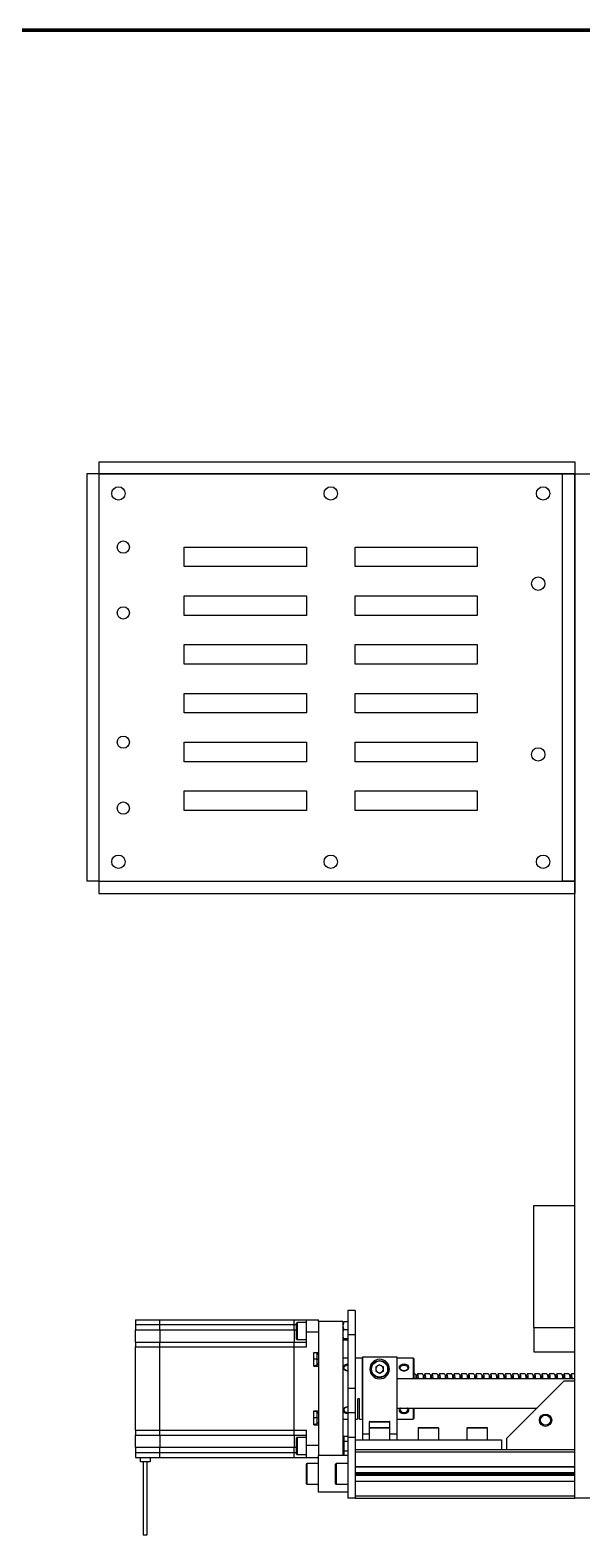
# Model space of a CAD drawing. Header units: millimetres. Extents: x -190 to 12889, y -227 to 3957.
# Drawn here: x 11583 to 11809, y 1127 to 1744 of the extents above; entities that cross this region are included whole.
import ezdxf

# ---------------------------------------------------------------- set-up
doc = ezdxf.new("R2010")
doc.units = ezdxf.units.MM
doc.header["$LTSCALE"] = 0.7
doc.layers.get('0').update_dxf_attribs({"color": 255})
doc.layers.add('AM_5', color=10, linetype='Continuous', lineweight=25)
doc.layers.add('KHUNGBV', color=5, linetype='Continuous', lineweight=70)

# ---------------------------------------------------------------- blocks, each defined once
blk = doc.blocks.new('dfhjd')
at = {"layer": 'KHUNGBV', "color": 9, "ltscale": 5}
blk.add_line((6559.44, 3469.71), (7718.44, 3469.71), dxfattribs=at)

msp = doc.modelspace()

# ---------------------------------------------------------------- linework, layer by layer
at = {"color": 7, "linetype": 'Continuous', "lineweight": 25}
for p, q in [((11611.0946, 1567.4288), (11611.0946, 1562.4288)), ((11611.0946, 1567.4288), (11806.0946, 1567.4288)), ((11806.0946, 1567.4288), (11806.0946, 1562.4288)), ((11611.0946, 1562.4288), (11606.0946, 1562.4288)), ((11606.0946, 1562.4288), (11606.0946, 1395.4288)), ((11801.0946, 1562.4288), (11611.0946, 1562.4288)), ((11611.0946, 1562.4288), (11611.0946, 1395.4288)), ((11611.0946, 1562.4288), (11806.0946, 1562.4288)), ((11801.0946, 1395.4288), (11801.0946, 1562.4288)), ((11806.0946, 1562.4288), (11801.0946, 1562.4288)), ((11806.0946, 1562.4288), (11806.0946, 1395.4288)), ((11806.0946, 1562.4288), (11906.0946, 1562.4288)), ((11806.0946, 1142.4288), (11806.0946, 1562.4288)), ((11646.0946, 1532.4288), (11696.0946, 1532.4288)), ((11646.0946, 1524.4288), (11646.0946, 1532.4288)), ((11696.0946, 1532.4288), (11696.0946, 1524.4288)), ((11716.0946, 1532.4288), (11766.0946, 1532.4288)), ((11716.0946, 1524.4288), (11716.0946, 1532.4288)), ((11766.0946, 1532.4288), (11766.0946, 1524.4288)), ((11696.0946, 1524.4288), (11646.0946, 1524.4288)), ((11766.0946, 1524.4288), (11716.0946, 1524.4288)), ((11646.0946, 1512.4288), (11696.0946, 1512.4288)), ((11646.0946, 1504.4288), (11646.0946, 1512.4288)), ((11696.0946, 1512.4288), (11696.0946, 1504.4288)), ((11716.0946, 1512.4288), (11766.0946, 1512.4288)), ((11716.0946, 1504.4288), (11716.0946, 1512.4288)), ((11766.0946, 1512.4288), (11766.0946, 1504.4288)), ((11696.0946, 1504.4288), (11646.0946, 1504.4288)), ((11766.0946, 1504.4288), (11716.0946, 1504.4288)), ((11646.0946, 1492.4288), (11696.0946, 1492.4288)), ((11646.0946, 1484.4288), (11646.0946, 1492.4288)), ((11696.0946, 1492.4288), (11696.0946, 1484.4288)), ((11716.0946, 1492.4288), (11766.0946, 1492.4288)), ((11716.0946, 1484.4288), (11716.0946, 1492.4288)), ((11766.0946, 1492.4288), (11766.0946, 1484.4288)), ((11696.0946, 1484.4288), (11646.0946, 1484.4288)), ((11766.0946, 1484.4288), (11716.0946, 1484.4288)), ((11646.0946, 1464.4288), (11646.0946, 1472.4288)), ((11646.0946, 1472.4288), (11696.0946, 1472.4288)), ((11696.0946, 1472.4288), (11696.0946, 1464.4288)), ((11716.0946, 1472.4288), (11766.0946, 1472.4288)), ((11716.0946, 1464.4288), (11716.0946, 1472.4288)), ((11766.0946, 1472.4288), (11766.0946, 1464.4288)), ((11696.0946, 1464.4288), (11646.0946, 1464.4288)), ((11766.0946, 1464.4288), (11716.0946, 1464.4288)), ((11646.0946, 1444.4288), (11646.0946, 1452.4288)), ((11646.0946, 1452.4288), (11696.0946, 1452.4288)), ((11696.0946, 1452.4288), (11696.0946, 1444.4288)), ((11716.0946, 1452.4288), (11766.0946, 1452.4288)), ((11716.0946, 1444.4288), (11716.0946, 1452.4288)), ((11766.0946, 1452.4288), (11766.0946, 1444.4288)), ((11696.0946, 1444.4288), (11646.0946, 1444.4288)), ((11766.0946, 1444.4288), (11716.0946, 1444.4288)), ((11646.0946, 1424.4288), (11646.0946, 1432.4288)), ((11646.0946, 1432.4288), (11696.0946, 1432.4288)), ((11696.0946, 1432.4288), (11696.0946, 1424.4288)), ((11716.0946, 1432.4288), (11766.0946, 1432.4288)), ((11716.0946, 1424.4288), (11716.0946, 1432.4288)), ((11766.0946, 1432.4288), (11766.0946, 1424.4288)), ((11696.0946, 1424.4288), (11646.0946, 1424.4288)), ((11766.0946, 1424.4288), (11716.0946, 1424.4288)), ((11611.0946, 1395.4288), (11606.0946, 1395.4288)), ((11611.0946, 1395.4288), (11611.0946, 1390.4288)), ((11611.0946, 1395.4288), (11806.0946, 1395.4288)), ((11611.0946, 1395.4288), (11801.0946, 1395.4288)), ((11806.0946, 1395.4288), (11801.0946, 1395.4288)), ((11806.0946, 1395.4288), (11806.0946, 1390.4288)), ((11611.0946, 1390.4288), (11806.0946, 1390.4288)), ((11789.2736, 1212.4288), (11789.2736, 1262.4288)), ((11789.2736, 1262.4288), (11806.0946, 1262.4288)), ((11626.0946, 1215.6288), (11636.0946, 1215.6288)), ((11626.0946, 1215.6288), (11626.0946, 1213.6288)), ((11636.0946, 1213.6288), (11636.0946, 1215.6288)), ((11636.1046, 1215.5788), (11636.0946, 1215.5788)), ((11636.1046, 1215.6288), (11691.0846, 1215.6288)), ((11636.1046, 1213.6288), (11636.1046, 1215.6288)), ((11691.0846, 1213.6288), (11691.0846, 1215.6288)), ((11691.0846, 1215.5788), (11691.0946, 1215.5788)), ((11691.0946, 1215.6288), (11696.0946, 1215.6288)), ((11691.0946, 1213.6288), (11691.0946, 1215.6288)), ((11696.0946, 1215.6288), (11701.0946, 1215.6288)), ((11696.0946, 1210.6288), (11696.0946, 1215.6288)), ((11701.0946, 1214.9288), (11701.0946, 1215.6288)), ((11716.0946, 1219.4288), (11713.0946, 1219.4288)), ((11713.0946, 1219.4288), (11713.0946, 1209.4288)), ((11716.0946, 1219.4288), (11716.0946, 1209.4288)), ((11626.0946, 1213.6288), (11636.0946, 1213.6288)), ((11626.0946, 1213.6288), (11626.0946, 1211.4788)), ((11626.0946, 1211.4788), (11636.0946, 1211.4788)), ((11626.0946, 1206.4788), (11626.0946, 1211.4788)), ((11636.0946, 1211.4788), (11636.0946, 1213.6288)), ((11636.1046, 1213.6288), (11636.0946, 1213.6288)), ((11636.1046, 1211.4788), (11636.0946, 1211.4788)), ((11636.0946, 1211.4788), (11636.0946, 1206.4788)), ((11636.1046, 1213.6288), (11691.0846, 1213.6288)), ((11636.1046, 1211.4788), (11636.1046, 1213.6288)), ((11636.1046, 1211.4788), (11691.0846, 1211.4788)), ((11636.1046, 1211.4788), (11636.1046, 1206.4788)), ((11691.0846, 1211.4788), (11691.0846, 1213.6288)), ((11691.0846, 1213.6288), (11691.0946, 1213.6288)), ((11691.0846, 1211.4788), (11691.0946, 1211.4788)), ((11691.0846, 1211.4788), (11691.0846, 1206.4788)), ((11691.0946, 1211.4788), (11691.0946, 1213.6288)), ((11691.0946, 1211.4788), (11691.0946, 1206.4788)), ((11692.0946, 1210.9988), (11692.0946, 1214.2988)), ((11692.0946, 1207.6988), (11692.0946, 1210.9988)), ((11696.0946, 1214.4988), (11692.2946, 1214.4988)), ((11696.0946, 1210.6288), (11701.0946, 1210.6288)), ((11696.0946, 1204.4788), (11696.0946, 1210.6288)), ((11711.0946, 1214.9288), (11701.0946, 1214.9288)), ((11701.0946, 1214.9288), (11701.0946, 1159.9288)), ((11711.0946, 1214.9288), (11711.0946, 1159.9288)), ((11711.4072, 1214.732), (11711.0946, 1213.1284)), ((11713.0946, 1214.732), (11711.4072, 1214.732)), ((11713.0946, 1211.5247), (11711.4072, 1211.5247)), ((11716.0946, 1209.4288), (11713.0946, 1209.4288)), ((11713.0946, 1209.4288), (11713.0946, 1187.4288)), ((11716.0946, 1209.4288), (11716.0946, 1187.4288)), ((11789.2736, 1212.4288), (11789.2736, 1202.4288)), ((11789.2736, 1212.4288), (11806.0946, 1212.4288)), ((11626.0946, 1206.4788), (11636.0946, 1206.4788)), ((11626.0946, 1206.4788), (11626.0946, 1204.4788)), ((11626.0946, 1204.4788), (11636.0946, 1204.4788)), ((11626.0946, 1170.3788), (11626.0946, 1204.4788)), ((11636.0946, 1204.4788), (11636.0946, 1206.4788)), ((11636.1046, 1206.4288), (11636.0946, 1206.4288)), ((11636.0946, 1170.3788), (11636.0946, 1204.4788)), ((11636.1046, 1204.4788), (11636.0946, 1204.4788)), ((11636.1046, 1206.4788), (11691.0846, 1206.4788)), ((11636.1046, 1204.4788), (11636.1046, 1206.4788)), ((11636.1046, 1204.4788), (11691.0846, 1204.4788)), ((11636.1046, 1170.3788), (11636.1046, 1204.4788)), ((11691.0846, 1204.4788), (11691.0846, 1206.4788)), ((11691.0846, 1206.4288), (11691.0946, 1206.4288)), ((11691.0846, 1170.3788), (11691.0846, 1204.4788)), ((11691.0846, 1204.4788), (11691.0946, 1204.4788)), ((11691.0946, 1206.4788), (11696.0946, 1206.4788)), ((11691.0946, 1204.4788), (11691.0946, 1206.4788)), ((11691.0946, 1204.4788), (11696.0946, 1204.4788)), ((11691.0946, 1170.3788), (11691.0946, 1204.4788)), ((11692.2946, 1207.4988), (11696.0946, 1207.4988)), ((11711.4072, 1207.7915), (11711.0946, 1207.5286)), ((11713.0946, 1207.7915), (11711.4072, 1207.7915)), ((11713.0946, 1207.2656), (11711.4072, 1207.2656)), ((11699.0946, 1202.2788), (11701.0946, 1202.2788)), ((11699.0946, 1196.5788), (11699.0946, 1202.2788)), ((11700.5463, 1201.7612), (11699.0946, 1202.1749)), ((11700.5463, 1199.4288), (11699.0946, 1199.4288)), ((11699.0946, 1196.6827), (11700.5463, 1197.0964)), ((11701.037, 1201.1955), (11701.037, 1201.2068)), ((11701.037, 1199.2288), (11701.037, 1199.6288)), ((11701.037, 1197.6508), (11701.037, 1197.6621)), ((11713.0946, 1199.9288), (11711.0946, 1199.9288)), ((11718.8946, 1199.9288), (11716.0946, 1199.9288)), ((11718.8946, 1199.9288), (11718.8946, 1175.6138)), ((11719.0946, 1200.4288), (11733.0946, 1200.4288)), ((11719.0946, 1200.4288), (11719.0946, 1168.9288)), ((11726.0946, 1197.2019), (11724.5591, 1196.3153)), ((11726.0946, 1197.2019), (11727.6301, 1196.3153)), ((11733.0946, 1200.4288), (11733.0946, 1168.9288)), ((11739.8946, 1199.9288), (11733.0946, 1199.9288)), ((11740.0946, 1199.7288), (11739.8946, 1199.9288)), ((11739.8946, 1199.9288), (11739.8946, 1191.4288)), ((11740.0946, 1199.7288), (11740.0946, 1191.4288)), ((11789.2736, 1202.4288), (11806.0946, 1202.4288)), ((11699.0946, 1196.5788), (11701.0946, 1196.5788)), ((11719.0946, 1191.4288), (11718.8946, 1191.4288)), ((11724.5591, 1196.3153), (11724.5591, 1194.5423)), ((11726.0946, 1193.6558), (11724.5591, 1194.5423)), ((11727.6301, 1194.5423), (11726.0946, 1193.6558)), ((11727.6301, 1194.5423), (11727.6301, 1196.3153)), ((11806.0946, 1191.4288), (11733.0946, 1191.4288)), ((11740.2946, 1192.4288), (11740.0946, 1192.4288)), ((11740.6695, 1193.4288), (11740.2946, 1193.4288)), ((11740.2946, 1191.4288), (11740.2946, 1193.4288)), ((11741.1725, 1192.8273), (11741.1337, 1192.9276)), ((11743.6695, 1193.4288), (11741.6695, 1193.4288)), ((11744.1725, 1192.8273), (11744.1337, 1192.9276)), ((11746.6695, 1193.4288), (11744.6695, 1193.4288)), ((11747.1725, 1192.8273), (11747.1337, 1192.9276)), ((11749.6695, 1193.4288), (11747.6695, 1193.4288)), ((11750.1725, 1192.8273), (11750.1337, 1192.9276)), ((11752.6695, 1193.4288), (11750.6695, 1193.4288)), ((11753.1725, 1192.8273), (11753.1337, 1192.9276)), ((11755.6695, 1193.4288), (11753.6695, 1193.4288)), ((11756.1725, 1192.8273), (11756.1337, 1192.9276)), ((11758.6695, 1193.4288), (11756.6695, 1193.4288)), ((11759.1725, 1192.8273), (11759.1337, 1192.9276)), ((11761.6695, 1193.4288), (11759.6695, 1193.4288)), ((11762.1725, 1192.8273), (11762.1337, 1192.9276)), ((11764.6695, 1193.4288), (11762.6695, 1193.4288)), ((11765.1725, 1192.8273), (11765.1337, 1192.9276)), ((11767.6695, 1193.4288), (11765.6695, 1193.4288)), ((11768.1725, 1192.8273), (11768.1337, 1192.9276)), ((11770.6695, 1193.4288), (11768.6695, 1193.4288)), ((11771.1725, 1192.8273), (11771.1337, 1192.9276)), ((11773.6695, 1193.4288), (11771.6695, 1193.4288)), ((11774.1725, 1192.8273), (11774.1337, 1192.9276)), ((11776.6695, 1193.4288), (11774.6695, 1193.4288)), ((11777.1725, 1192.8273), (11777.1337, 1192.9276)), ((11779.6695, 1193.4288), (11777.6695, 1193.4288)), ((11780.1725, 1192.8273), (11780.1337, 1192.9276)), ((11782.6695, 1193.4288), (11780.6695, 1193.4288)), ((11783.1725, 1192.8273), (11783.1337, 1192.9276)), ((11785.6695, 1193.4288), (11783.6695, 1193.4288)), ((11786.1725, 1192.8273), (11786.1337, 1192.9276)), ((11788.6695, 1193.4288), (11786.6695, 1193.4288)), ((11789.1725, 1192.8273), (11789.1337, 1192.9276)), ((11791.6695, 1193.4288), (11789.6695, 1193.4288)), ((11792.1725, 1192.8273), (11792.1337, 1192.9276)), ((11794.6695, 1193.4288), (11792.6695, 1193.4288)), ((11795.1725, 1192.8273), (11795.1337, 1192.9276)), ((11797.6695, 1193.4288), (11795.6695, 1193.4288)), ((11798.1725, 1192.8273), (11798.1337, 1192.9276)), ((11800.6695, 1193.4288), (11798.6695, 1193.4288)), ((11801.1725, 1192.8273), (11801.1337, 1192.9276)), ((11803.6695, 1193.4288), (11801.6695, 1193.4288)), ((11804.1725, 1192.8273), (11804.1337, 1192.9276)), ((11806.0946, 1193.4288), (11804.6695, 1193.4288)), ((11716.0946, 1187.4288), (11713.0946, 1187.4288)), ((11713.0946, 1187.4288), (11713.0946, 1177.4288)), ((11716.0946, 1187.4288), (11716.0946, 1177.4288)), ((11801.5946, 1190.4288), (11778.0946, 1166.9288)), ((11806.0946, 1190.4288), (11801.5946, 1190.4288)), ((11717.0946, 1182.9962), (11717.0946, 1174.9288)), ((11717.6946, 1183.2043), (11717.2946, 1183.2043)), ((11717.8946, 1174.9288), (11717.8946, 1182.9962)), ((11718.8946, 1183.4288), (11719.0946, 1183.4288)), ((11733.0946, 1179.4288), (11790.5946, 1179.4288)), ((11739.8946, 1179.4288), (11739.8946, 1174.9288)), ((11740.0946, 1179.4288), (11740.0946, 1178.6023)), ((11740.0946, 1178.6023), (11740.0946, 1175.1288)), ((11699.0946, 1178.2788), (11701.0946, 1178.2788)), ((11699.0946, 1172.5788), (11699.0946, 1178.2788)), ((11700.5463, 1177.7612), (11699.0946, 1178.1749)), ((11700.5463, 1175.4288), (11699.0946, 1175.4288)), ((11699.0946, 1172.6827), (11700.5463, 1173.0964)), ((11699.0946, 1172.5788), (11701.0946, 1172.5788)), ((11701.037, 1177.1955), (11701.037, 1177.2068)), ((11701.037, 1175.2288), (11701.037, 1175.6288)), ((11701.037, 1173.6508), (11701.037, 1173.6621)), ((11711.0946, 1174.9288), (11713.0946, 1174.9288)), ((11716.0946, 1177.4288), (11713.0946, 1177.4288)), ((11713.0946, 1177.4288), (11713.0946, 1167.4288)), ((11716.0946, 1177.4288), (11716.0946, 1167.4288)), ((11716.0946, 1174.9288), (11717.0946, 1174.9288)), ((11717.8946, 1174.9288), (11719.0946, 1174.9288)), ((11721.8446, 1173.6788), (11721.8446, 1171.1788)), ((11722.0946, 1173.9288), (11730.0946, 1173.9288)), ((11730.3446, 1171.1788), (11730.3446, 1173.6788)), ((11733.0946, 1174.9288), (11739.8946, 1174.9288)), ((11739.8946, 1174.9288), (11740.0946, 1175.1288)), ((11626.0946, 1170.3788), (11636.0946, 1170.3788)), ((11626.0946, 1170.3788), (11626.0946, 1168.3788)), ((11626.0946, 1168.3788), (11636.0946, 1168.3788)), ((11626.0946, 1163.3788), (11626.0946, 1168.3788)), ((11636.0946, 1168.3788), (11636.0946, 1170.3788)), ((11636.1046, 1170.3788), (11636.0946, 1170.3788)), ((11636.1046, 1168.4288), (11636.0946, 1168.4288)), ((11636.0946, 1168.3788), (11636.0946, 1163.3788)), ((11636.1046, 1170.3788), (11691.0846, 1170.3788)), ((11636.1046, 1168.3788), (11636.1046, 1170.3788)), ((11636.1046, 1168.3788), (11691.0846, 1168.3788)), ((11636.1046, 1168.3788), (11636.1046, 1163.3788)), ((11691.0846, 1168.3788), (11691.0846, 1170.3788)), ((11691.0846, 1170.3788), (11691.0946, 1170.3788)), ((11691.0846, 1168.4288), (11691.0946, 1168.4288)), ((11691.0846, 1168.3788), (11691.0846, 1163.3788)), ((11691.0946, 1170.3788), (11696.0946, 1170.3788)), ((11691.0946, 1168.3788), (11691.0946, 1170.3788)), ((11691.0946, 1168.3788), (11696.0946, 1168.3788)), ((11691.0946, 1168.3788), (11691.0946, 1163.3788)), ((11692.0946, 1163.8588), (11692.0946, 1167.1588)), ((11696.0946, 1167.3588), (11692.2946, 1167.3588)), ((11696.0946, 1164.2288), (11696.0946, 1170.3788)), ((11711.4946, 1167.3588), (11711.0946, 1167.3588)), ((11711.4072, 1167.592), (11711.3617, 1167.3588)), ((11711.4946, 1167.592), (11711.4072, 1167.592)), ((11711.4946, 1167.9003), (11711.4946, 1166.8899)), ((11711.4946, 1167.9003), (11713.0946, 1167.9003)), ((11711.4946, 1166.8899), (11711.4946, 1165.8795)), ((11716.0946, 1167.4288), (11713.0946, 1167.4288)), ((11713.0946, 1167.4288), (11713.0946, 1142.4288)), ((11716.0946, 1167.4288), (11716.0946, 1142.4288)), ((11716.0946, 1166.4288), (11716.0946, 1162.4288)), ((11716.0946, 1166.4288), (11776.0946, 1166.4288)), ((11719.0946, 1168.9288), (11719.0946, 1166.4288)), ((11719.0946, 1168.9288), (11721.8446, 1168.9288)), ((11721.8446, 1171.1788), (11721.8446, 1166.4288)), ((11722.0946, 1171.4288), (11730.0946, 1171.4288)), ((11730.3446, 1166.4288), (11730.3446, 1171.1788)), ((11730.3446, 1168.9288), (11733.0946, 1168.9288)), ((11733.0946, 1168.9288), (11733.0946, 1166.4288)), ((11741.8446, 1171.1788), (11741.8446, 1166.4288)), ((11742.0946, 1171.4288), (11750.0946, 1171.4288)), ((11750.3446, 1166.4288), (11750.3446, 1171.1788)), ((11761.8446, 1171.1788), (11761.8446, 1166.4288)), ((11762.0946, 1171.4288), (11770.0946, 1171.4288)), ((11770.3446, 1166.4288), (11770.3446, 1171.1788)), ((11776.0946, 1166.4288), (11776.0946, 1162.4288)), ((11778.0946, 1166.9288), (11778.0946, 1162.4288)), ((11626.0946, 1163.3788), (11636.0946, 1163.3788)), ((11626.0946, 1163.3788), (11626.0946, 1161.2288)), ((11626.0946, 1161.2288), (11636.0946, 1161.2288)), ((11626.0946, 1161.2288), (11626.0946, 1159.2288)), ((11636.1046, 1163.3788), (11636.0946, 1163.3788)), ((11636.0946, 1161.2288), (11636.0946, 1163.3788)), ((11636.0946, 1159.2288), (11636.0946, 1161.2288)), ((11636.1046, 1161.2288), (11636.0946, 1161.2288)), ((11636.1046, 1163.3788), (11691.0846, 1163.3788)), ((11636.1046, 1161.2288), (11636.1046, 1163.3788)), ((11636.1046, 1161.2288), (11691.0846, 1161.2288)), ((11636.1046, 1159.2288), (11636.1046, 1161.2288)), ((11691.0846, 1163.3788), (11691.0946, 1163.3788)), ((11691.0846, 1161.2288), (11691.0846, 1163.3788)), ((11691.0846, 1159.2288), (11691.0846, 1161.2288)), ((11691.0846, 1161.2288), (11691.0946, 1161.2288)), ((11691.0946, 1161.2288), (11691.0946, 1163.3788)), ((11691.0946, 1159.2288), (11691.0946, 1161.2288)), ((11692.0946, 1160.5588), (11692.0946, 1163.8588)), ((11692.2946, 1160.3588), (11696.0946, 1160.3588)), ((11696.0946, 1164.2288), (11701.0946, 1164.2288)), ((11696.0946, 1159.2288), (11696.0946, 1164.2288)), ((11701.0946, 1144.9288), (11701.0946, 1159.9288)), ((11713.0946, 1159.9288), (11701.0946, 1159.9288)), ((11711.0946, 1160.3588), (11711.4946, 1160.3588)), ((11711.4946, 1160.1256), (11711.4072, 1160.1256)), ((11711.4946, 1165.8795), (11713.0946, 1165.8795)), ((11711.4946, 1165.8795), (11711.4946, 1163.8588)), ((11711.4946, 1163.8588), (11711.4946, 1161.8381)), ((11711.4946, 1161.8381), (11713.0946, 1161.8381)), ((11711.4946, 1161.8381), (11711.4946, 1160.8277)), ((11711.4946, 1160.8277), (11711.4946, 1159.9288)), ((11716.0946, 1162.4288), (11776.0946, 1162.4288)), ((11716.0946, 1161.4288), (11716.0946, 1155.4288)), ((11776.0946, 1162.4288), (11778.0946, 1162.4288)), ((11778.0946, 1162.4288), (11806.0946, 1162.4288)), ((11626.0946, 1159.2288), (11636.0946, 1159.2288)), ((11628.0946, 1157.4288), (11628.0946, 1159.2288)), ((11632.0946, 1157.4288), (11628.0946, 1157.4288)), ((11629.2646, 1157.4288), (11629.2646, 1127.4288)), ((11630.9246, 1127.4288), (11630.9246, 1157.4288)), ((11632.0946, 1159.2288), (11632.0946, 1157.4288)), ((11636.1046, 1159.2788), (11636.0946, 1159.2788)), ((11636.1046, 1159.2288), (11691.0846, 1159.2288)), ((11691.0846, 1159.2788), (11691.0946, 1159.2788)), ((11691.0946, 1159.2288), (11696.0946, 1159.2288)), ((11696.0946, 1159.2288), (11701.0946, 1159.2288)), ((11696.0946, 1152.4288), (11696.0946, 1156.4288)), ((11701.0946, 1156.6788), (11696.3446, 1156.6788)), ((11708.0946, 1152.4288), (11708.0946, 1156.4288)), ((11713.0946, 1156.6788), (11708.3446, 1156.6788)), ((11716.0946, 1155.4288), (11806.0946, 1155.4288)), ((11716.0946, 1155.3681), (11806.0946, 1155.3681)), ((11696.0946, 1148.4288), (11696.0946, 1152.4288)), ((11696.3446, 1148.1788), (11701.0946, 1148.1788)), ((11708.0946, 1148.4288), (11708.0946, 1152.4288)), ((11708.3446, 1148.1788), (11713.0946, 1148.1788)), ((11716.0946, 1152.9484), (11806.0946, 1152.9484)), ((11716.0946, 1152.4288), (11806.0946, 1152.4288)), ((11716.0946, 1151.9092), (11806.0946, 1151.9092)), ((11716.0946, 1149.4895), (11806.0946, 1149.4895)), ((11716.0946, 1149.4288), (11716.0946, 1143.4288)), ((11716.0946, 1149.4288), (11806.0946, 1149.4288)), ((11713.0946, 1144.9288), (11701.0946, 1144.9288)), ((11716.0946, 1142.4288), (11713.0946, 1142.4288)), ((11716.0946, 1142.4288), (11806.0946, 1142.4288)), ((11946.0946, 1142.4288), (11806.0946, 1142.4288)), ((11629.2646, 1127.4288), (11630.9246, 1127.4288))]:
    msp.add_line(p, q, dxfattribs=at)
at = {"color": 8, "linetype": 'Continuous', "lineweight": 25}
for p, q in [((11691.0946, 1213.6288), (11692.0946, 1213.6288)), ((11691.0946, 1211.4788), (11692.0946, 1211.4788)), ((11692.2946, 1214.4988), (11692.2946, 1210.9988)), ((11692.2946, 1210.9988), (11692.2946, 1207.4988)), ((11730.3446, 1173.6788), (11721.8446, 1173.6788)), ((11692.2946, 1167.3588), (11692.2946, 1163.8588)), ((11730.3446, 1171.1788), (11721.8446, 1171.1788)), ((11750.3446, 1171.1788), (11741.8446, 1171.1788)), ((11770.3446, 1171.1788), (11761.8446, 1171.1788)), ((11691.0946, 1163.3788), (11692.0946, 1163.3788)), ((11691.0946, 1161.2288), (11692.0946, 1161.2288)), ((11692.2946, 1163.8588), (11692.2946, 1160.3588)), ((11716.0946, 1161.4288), (11806.0946, 1161.4288)), ((11696.3446, 1156.6788), (11696.3446, 1152.4288)), ((11708.3446, 1156.6788), (11708.3446, 1152.4288)), ((11696.3446, 1152.4288), (11696.3446, 1148.1788)), ((11708.3446, 1152.4288), (11708.3446, 1148.1788)), ((11716.0946, 1143.4288), (11806.0946, 1143.4288))]:
    msp.add_line(p, q, dxfattribs=at)
at = {"color": 7, "linetype": 'Continuous', "lineweight": 25, "flags": 128}
for points in [[(11713.0946, 1194.7073), (11712.4743, 1194.7959), (11711.9484, 1195.048), (11711.597, 1195.4254), (11711.4736, 1195.8705), (11711.597, 1196.3157), (11711.9484, 1196.6931), (11712.4743, 1196.9452), (11713.0946, 1197.0338), (11713.0946, 1197.0338)], [(11736.0946, 1194.7073), (11735.4743, 1194.7959), (11734.9484, 1195.048), (11734.597, 1195.4254), (11734.4736, 1195.8705), (11734.597, 1196.3157), (11734.9484, 1196.6931), (11735.4743, 1196.9452), (11736.0946, 1197.0338), (11736.7149, 1196.9452), (11737.2408, 1196.6931), (11737.5922, 1196.3157), (11737.7156, 1195.8705), (11737.5922, 1195.4254), (11737.2408, 1195.048), (11736.7149, 1194.7959), (11736.0946, 1194.7073)], [(11712.704, 1179.8265), (11712.4743, 1179.7738), (11711.9484, 1179.5291), (11711.597, 1179.1628), (11711.4736, 1178.7308), (11711.597, 1178.2987), (11711.9484, 1177.9325), (11712.4743, 1177.6878), (11713.0946, 1177.6018)], [(11734.8206, 1179.4288), (11734.597, 1179.1628), (11734.4736, 1178.7308), (11734.597, 1178.2987), (11734.9484, 1177.9325), (11735.4743, 1177.6878), (11736.0946, 1177.6018), (11736.7149, 1177.6878), (11737.2408, 1177.9325), (11737.5922, 1178.2987), (11737.7156, 1178.7308), (11737.7156, 1178.7308)], [(11737.7156, 1178.7308), (11737.5922, 1179.1628), (11737.3686, 1179.4288)]]:
    msp.add_lwpolyline(points, dxfattribs=at)
at = {"color": 7, "linetype": 'Continuous', "lineweight": 25}
for centre, radius in [((11619.0946, 1554.4288), 2.75), ((11706.0946, 1554.4288), 2.75), ((11793.0946, 1554.4288), 2.75), ((11621.0946, 1532.4288), 2.5), ((11791.0946, 1517.4288), 2.75), ((11621.0946, 1505.4288), 2.5), ((11621.0946, 1452.4288), 2.5), ((11791.0946, 1447.4288), 2.75), ((11621.0946, 1425.4288), 2.5), ((11619.0946, 1403.4288), 2.75), ((11706.0946, 1403.4288), 2.75), ((11793.0946, 1403.4288), 2.75), ((11726.0946, 1195.4288), 3.5), ((11726.0946, 1195.4288), 3.3), ((11794.0946, 1174.4288), 2.5), ((11794.0946, 1174.4288), 2.067)]:
    msp.add_circle(centre, radius, dxfattribs=at)
for centre, radius, start, end in [((11692.2946, 1214.2988), 0.2, 90, 180), ((11692.2946, 1207.6988), 0.2, 180, 270), ((11700.0946, 1200.8722), 1, 19.546081, 63.1603978), ((11700.0946, 1197.9854), 1, 296.8396933, 340.453919), ((11726.0946, 1195.4288), 4, 0, 180), ((11726.0946, 1195.4288), 1.5355, 60, 120), ((11726.0946, 1195.4288), 4, 180, 0), ((11726.0946, 1195.4288), 1.5355, 120, 180), ((11726.0946, 1195.4288), 1.5355, 180, 240), ((11726.0946, 1195.4288), 1.5355, 240, 300), ((11726.0946, 1195.4288), 1.5355, 0, 60), ((11726.0946, 1195.4288), 1.5355, 300, 0), ((11700.0946, 1176.8722), 1, 19.546081, 63.1603978), ((11700.0946, 1173.9854), 1, 296.8396933, 340.453919), ((11722.0946, 1173.6788), 0.25, 90, 180), ((11730.0946, 1173.6788), 0.25, 0, 90), ((11692.2946, 1167.1588), 0.2, 90, 180), ((11722.0946, 1171.1788), 0.25, 90, 180), ((11730.0946, 1171.1788), 0.25, 0, 90), ((11742.0946, 1171.1788), 0.25, 90, 180), ((11750.0946, 1171.1788), 0.25, 0, 90), ((11762.0946, 1171.1788), 0.25, 90, 180), ((11770.0946, 1171.1788), 0.25, 0, 90), ((11692.2946, 1160.5588), 0.2, 180, 270), ((11696.3446, 1156.4288), 0.25, 90, 180), ((11708.3446, 1156.4288), 0.25, 90, 180), ((11696.3446, 1148.4288), 0.25, 180, 270), ((11708.3446, 1148.4288), 0.25, 180, 270)]:
    msp.add_arc(centre, radius, start, end, dxfattribs=at)
for points, knots in [([(11711.0946, 1214.469), (11711.0949, 1214.4753), (11711.0993, 1214.5641), (11711.2589, 1214.6511), (11711.4072, 1214.732)], [0, 0, 0, 0, 0.07017422, 1, 1, 1, 1]), ([(11711.0946, 1213.1284), (11711.0949, 1213.0904), (11711.0993, 1212.5488), (11711.2589, 1212.0182), (11711.4072, 1211.5247)], [0, 0, 0, 0, 0.07017422, 1, 1, 1, 1]), ([(11711.0946, 1209.6581), (11711.0992, 1209.8279), (11711.1165, 1210.4597), (11711.2844, 1211.0748), (11711.4072, 1211.5247)], [0, 0, 0, 0, 0.26863361, 1, 1, 1, 1]), ([(11711.4072, 1207.7915), (11711.36, 1207.9482), (11711.1768, 1208.5567), (11711.1296, 1209.1888), (11711.0946, 1209.6581)], [0, 0, 0, 0, 0.25755135, 1, 1, 1, 1]), ([(11711.0946, 1207.5286), (11711.0949, 1207.5223), (11711.0993, 1207.4335), (11711.2589, 1207.3465), (11711.4072, 1207.2656)], [0, 0, 0, 0, 0.07017422, 1, 1, 1, 1]), ([(11711.7282, 1197.0571), (11711.5973, 1196.9699), (11711.3429, 1196.8002), (11711.126, 1196.4529), (11711.0659, 1196.057), (11711.1987, 1195.6356), (11711.513, 1195.2471), (11711.9642, 1194.9431), (11712.5067, 1194.7407), (11712.8993, 1194.715), (11713.0946, 1194.7022)], [0, 0, 0, 0, 0.12286725, 0.23882771, 0.3586368, 0.48743163, 0.61519981, 0.74284154, 0.87206122, 1, 1, 1, 1]), ([(11713.0946, 1197.3728), (11712.8444, 1197.3595), (11712.343, 1197.333), (11711.9334, 1197.1492), (11711.7282, 1197.0571)], [0, 0, 0, 0, 0.49888738, 1, 1, 1, 1]), ([(11734.7282, 1197.0571), (11734.5973, 1196.9699), (11734.3429, 1196.8002), (11734.126, 1196.4529), (11734.0659, 1196.057), (11734.1987, 1195.6356), (11734.513, 1195.2471), (11734.9642, 1194.9431), (11735.5067, 1194.7407), (11735.8993, 1194.715), (11736.0946, 1194.7022)], [0, 0, 0, 0, 0.12286725, 0.23882771, 0.3586368, 0.48743163, 0.61519981, 0.74284154, 0.87206122, 1, 1, 1, 1]), ([(11736.0946, 1197.3728), (11735.8444, 1197.3595), (11735.343, 1197.333), (11734.9334, 1197.1492), (11734.7282, 1197.0571)], [0, 0, 0, 0, 0.49888738, 1, 1, 1, 1]), ([(11736.0946, 1194.7022), (11736.3578, 1194.7254), (11736.8766, 1194.7711), (11737.4457, 1195.0694), (11737.7872, 1195.3781), (11738.0221, 1195.7096), (11738.1402, 1196.1372), (11738.024, 1196.5401), (11737.7917, 1196.8309), (11737.451, 1197.0899), (11736.8799, 1197.3216), (11736.3584, 1197.3556), (11736.0946, 1197.3728)], [0, 0, 0, 0, 0.12995899, 0.25619641, 0.32489257, 0.38842349, 0.49969979, 0.61055734, 0.67356748, 0.74251932, 0.86974096, 1, 1, 1, 1]), ([(11740.6695, 1193.322), (11740.6919, 1193.3507), (11740.7792, 1193.4624), (11740.9052, 1192.8265), (11741.0144, 1191.8542), (11741.0622, 1191.4288)], [0, 0, 0, 0, 0.16279149, 0.63368611, 1, 1, 1, 1]), ([(11740.997, 1191.9734), (11741.0122, 1192.0281), (11741.1323, 1192.4617), (11741.164, 1192.6301), (11741.1918, 1192.7772)], [0, 0, 0, 0, 0.12617461, 1, 1, 1, 1]), ([(11741.145, 1192.8849), (11741.151, 1192.8612), (11741.1677, 1192.7962), (11741.3279, 1192.2014), (11741.4674, 1191.5773), (11741.5006, 1191.4288)], [0, 0, 0, 0, 0.30395075, 0.83443922, 1, 1, 1, 1]), ([(11742.0622, 1191.4288), (11742.0144, 1191.864), (11741.9052, 1192.8585), (11741.7391, 1193.4925), (11741.569, 1193.4882), (11741.482, 1192.9179), (11741.4548, 1192.7392)], [0, 0, 0, 0, 0.23771961, 0.54330696, 0.85698063, 1, 1, 1, 1]), ([(11743.6695, 1193.322), (11743.6919, 1193.3507), (11743.7792, 1193.4624), (11743.9052, 1192.8265), (11744.0144, 1191.8542), (11744.0622, 1191.4288)], [0, 0, 0, 0, 0.16279149, 0.63368611, 1, 1, 1, 1]), ([(11744.145, 1192.8849), (11744.151, 1192.8612), (11744.1677, 1192.7962), (11744.3279, 1192.2014), (11744.4674, 1191.5773), (11744.5006, 1191.4288)], [0, 0, 0, 0, 0.30395075, 0.83443922, 1, 1, 1, 1]), ([(11745.0622, 1191.4288), (11745.0144, 1191.864), (11744.9052, 1192.8585), (11744.7391, 1193.4925), (11744.569, 1193.4882), (11744.482, 1192.9179), (11744.4548, 1192.7392)], [0, 0, 0, 0, 0.23771961, 0.54330696, 0.85698063, 1, 1, 1, 1]), ([(11746.6695, 1193.322), (11746.6919, 1193.3507), (11746.7792, 1193.4624), (11746.9052, 1192.8265), (11747.0144, 1191.8542), (11747.0622, 1191.4288)], [0, 0, 0, 0, 0.16279149, 0.63368611, 1, 1, 1, 1]), ([(11747.145, 1192.8849), (11747.151, 1192.8612), (11747.1677, 1192.7962), (11747.3279, 1192.2014), (11747.4674, 1191.5773), (11747.5006, 1191.4288)], [0, 0, 0, 0, 0.30395075, 0.83443922, 1, 1, 1, 1]), ([(11748.0622, 1191.4288), (11748.0144, 1191.864), (11747.9052, 1192.8585), (11747.7391, 1193.4925), (11747.569, 1193.4882), (11747.482, 1192.9179), (11747.4548, 1192.7392)], [0, 0, 0, 0, 0.23771961, 0.54330696, 0.85698063, 1, 1, 1, 1]), ([(11749.6695, 1193.322), (11749.6919, 1193.3507), (11749.7792, 1193.4624), (11749.9052, 1192.8265), (11750.0144, 1191.8542), (11750.0622, 1191.4288)], [0, 0, 0, 0, 0.16279149, 0.63368611, 1, 1, 1, 1]), ([(11750.145, 1192.8849), (11750.151, 1192.8612), (11750.1677, 1192.7962), (11750.3279, 1192.2014), (11750.4674, 1191.5773), (11750.5006, 1191.4288)], [0, 0, 0, 0, 0.30395075, 0.83443922, 1, 1, 1, 1]), ([(11751.0622, 1191.4288), (11751.0144, 1191.864), (11750.9052, 1192.8585), (11750.7391, 1193.4925), (11750.569, 1193.4882), (11750.482, 1192.9179), (11750.4548, 1192.7392)], [0, 0, 0, 0, 0.23771961, 0.54330696, 0.85698063, 1, 1, 1, 1]), ([(11752.6695, 1193.322), (11752.6919, 1193.3507), (11752.7792, 1193.4624), (11752.9052, 1192.8265), (11753.0144, 1191.8542), (11753.0622, 1191.4288)], [0, 0, 0, 0, 0.16279149, 0.63368611, 1, 1, 1, 1]), ([(11753.145, 1192.8849), (11753.151, 1192.8612), (11753.1677, 1192.7962), (11753.3279, 1192.2014), (11753.4674, 1191.5773), (11753.5006, 1191.4288)], [0, 0, 0, 0, 0.30395075, 0.83443922, 1, 1, 1, 1]), ([(11754.0622, 1191.4288), (11754.0144, 1191.864), (11753.9052, 1192.8585), (11753.7391, 1193.4925), (11753.569, 1193.4882), (11753.482, 1192.9179), (11753.4548, 1192.7392)], [0, 0, 0, 0, 0.23771961, 0.54330696, 0.85698063, 1, 1, 1, 1]), ([(11755.6695, 1193.322), (11755.6919, 1193.3507), (11755.7792, 1193.4624), (11755.9052, 1192.8265), (11756.0144, 1191.8542), (11756.0622, 1191.4288)], [0, 0, 0, 0, 0.16279149, 0.63368611, 1, 1, 1, 1]), ([(11756.145, 1192.8849), (11756.151, 1192.8612), (11756.1677, 1192.7962), (11756.3279, 1192.2014), (11756.4674, 1191.5773), (11756.5006, 1191.4288)], [0, 0, 0, 0, 0.30395075, 0.83443922, 1, 1, 1, 1]), ([(11757.0622, 1191.4288), (11757.0144, 1191.864), (11756.9052, 1192.8585), (11756.7391, 1193.4925), (11756.569, 1193.4882), (11756.482, 1192.9179), (11756.4548, 1192.7392)], [0, 0, 0, 0, 0.23771961, 0.54330696, 0.85698063, 1, 1, 1, 1]), ([(11758.6695, 1193.322), (11758.6919, 1193.3507), (11758.7792, 1193.4624), (11758.9052, 1192.8265), (11759.0144, 1191.8542), (11759.0622, 1191.4288)], [0, 0, 0, 0, 0.16279149, 0.63368611, 1, 1, 1, 1]), ([(11759.145, 1192.8849), (11759.151, 1192.8612), (11759.1677, 1192.7962), (11759.3279, 1192.2014), (11759.4674, 1191.5773), (11759.5006, 1191.4288)], [0, 0, 0, 0, 0.303950753, 0.834439217, 1, 1, 1, 1]), ([(11760.0622, 1191.4288), (11760.0144, 1191.864), (11759.9052, 1192.8585), (11759.7391, 1193.4925), (11759.569, 1193.4882), (11759.482, 1192.9179), (11759.4548, 1192.7392)], [0, 0, 0, 0, 0.23771961, 0.54330696, 0.85698063, 1, 1, 1, 1]), ([(11761.6695, 1193.322), (11761.6919, 1193.3507), (11761.7792, 1193.4624), (11761.9052, 1192.8265), (11762.0144, 1191.8542), (11762.0622, 1191.4288)], [0, 0, 0, 0, 0.16279149, 0.63368611, 1, 1, 1, 1]), ([(11762.145, 1192.8849), (11762.151, 1192.8612), (11762.1677, 1192.7962), (11762.3279, 1192.2014), (11762.4674, 1191.5773), (11762.5006, 1191.4288)], [0, 0, 0, 0, 0.30395075, 0.83443922, 1, 1, 1, 1]), ([(11763.0622, 1191.4288), (11763.0144, 1191.864), (11762.9052, 1192.8585), (11762.7391, 1193.4925), (11762.569, 1193.4882), (11762.482, 1192.9179), (11762.4548, 1192.7392)], [0, 0, 0, 0, 0.23771961, 0.54330696, 0.85698063, 1, 1, 1, 1]), ([(11764.6695, 1193.322), (11764.6919, 1193.3507), (11764.7792, 1193.4624), (11764.9052, 1192.8265), (11765.0144, 1191.8542), (11765.0622, 1191.4288)], [0, 0, 0, 0, 0.16279149, 0.633686114, 1, 1, 1, 1]), ([(11765.145, 1192.8849), (11765.151, 1192.8612), (11765.1677, 1192.7962), (11765.3279, 1192.2014), (11765.4674, 1191.5773), (11765.5006, 1191.4288)], [0, 0, 0, 0, 0.303950753, 0.834439217, 1, 1, 1, 1]), ([(11766.0622, 1191.4288), (11766.0144, 1191.864), (11765.9052, 1192.8585), (11765.7391, 1193.4925), (11765.569, 1193.4882), (11765.482, 1192.9179), (11765.4548, 1192.7392)], [0, 0, 0, 0, 0.23771961, 0.54330696, 0.85698063, 1, 1, 1, 1]), ([(11767.6695, 1193.322), (11767.6919, 1193.3507), (11767.7792, 1193.4624), (11767.9052, 1192.8265), (11768.0144, 1191.8542), (11768.0622, 1191.4288)], [0, 0, 0, 0, 0.16279149, 0.63368611, 1, 1, 1, 1]), ([(11768.145, 1192.8849), (11768.151, 1192.8612), (11768.1677, 1192.7962), (11768.3279, 1192.2014), (11768.4674, 1191.5773), (11768.5006, 1191.4288)], [0, 0, 0, 0, 0.303950753, 0.834439217, 1, 1, 1, 1]), ([(11769.0622, 1191.4288), (11769.0144, 1191.864), (11768.9052, 1192.8585), (11768.7391, 1193.4925), (11768.569, 1193.4882), (11768.482, 1192.9179), (11768.4548, 1192.7392)], [0, 0, 0, 0, 0.23771961, 0.54330696, 0.85698063, 1, 1, 1, 1]), ([(11770.6695, 1193.322), (11770.6919, 1193.3507), (11770.7792, 1193.4624), (11770.9052, 1192.8265), (11771.0144, 1191.8542), (11771.0622, 1191.4288)], [0, 0, 0, 0, 0.16279149, 0.63368611, 1, 1, 1, 1]), ([(11771.145, 1192.8849), (11771.151, 1192.8612), (11771.1677, 1192.7962), (11771.3279, 1192.2014), (11771.4674, 1191.5773), (11771.5006, 1191.4288)], [0, 0, 0, 0, 0.30395075, 0.83443922, 1, 1, 1, 1]), ([(11772.0622, 1191.4288), (11772.0144, 1191.864), (11771.9052, 1192.8585), (11771.7391, 1193.4925), (11771.569, 1193.4882), (11771.482, 1192.9179), (11771.4548, 1192.7392)], [0, 0, 0, 0, 0.23771961, 0.54330696, 0.85698063, 1, 1, 1, 1]), ([(11773.6695, 1193.322), (11773.6919, 1193.3507), (11773.7792, 1193.4624), (11773.9052, 1192.8265), (11774.0144, 1191.8542), (11774.0622, 1191.4288)], [0, 0, 0, 0, 0.16279149, 0.63368611, 1, 1, 1, 1]), ([(11774.145, 1192.8849), (11774.151, 1192.8612), (11774.1677, 1192.7962), (11774.3279, 1192.2014), (11774.4674, 1191.5773), (11774.5006, 1191.4288)], [0, 0, 0, 0, 0.30395075, 0.83443922, 1, 1, 1, 1]), ([(11775.0622, 1191.4288), (11775.0144, 1191.864), (11774.9052, 1192.8585), (11774.7391, 1193.4925), (11774.569, 1193.4882), (11774.482, 1192.9179), (11774.4548, 1192.7392)], [0, 0, 0, 0, 0.23771961, 0.54330696, 0.85698063, 1, 1, 1, 1]), ([(11776.6695, 1193.322), (11776.6919, 1193.3507), (11776.7792, 1193.4624), (11776.9052, 1192.8265), (11777.0144, 1191.8542), (11777.0622, 1191.4288)], [0, 0, 0, 0, 0.16279149, 0.63368611, 1, 1, 1, 1]), ([(11777.145, 1192.8849), (11777.151, 1192.8612), (11777.1677, 1192.7962), (11777.3279, 1192.2014), (11777.4674, 1191.5773), (11777.5006, 1191.4288)], [0, 0, 0, 0, 0.30395075, 0.83443922, 1, 1, 1, 1]), ([(11778.0622, 1191.4288), (11778.0144, 1191.864), (11777.9052, 1192.8585), (11777.7391, 1193.4925), (11777.569, 1193.4882), (11777.482, 1192.9179), (11777.4548, 1192.7392)], [0, 0, 0, 0, 0.23771961, 0.54330696, 0.85698063, 1, 1, 1, 1]), ([(11779.6695, 1193.322), (11779.6919, 1193.3507), (11779.7792, 1193.4624), (11779.9052, 1192.8265), (11780.0144, 1191.8542), (11780.0622, 1191.4288)], [0, 0, 0, 0, 0.16279149, 0.63368611, 1, 1, 1, 1]), ([(11780.145, 1192.8849), (11780.151, 1192.8612), (11780.1677, 1192.7962), (11780.3279, 1192.2014), (11780.4674, 1191.5773), (11780.5006, 1191.4288)], [0, 0, 0, 0, 0.30395075, 0.83443922, 1, 1, 1, 1]), ([(11781.0622, 1191.4288), (11781.0144, 1191.864), (11780.9052, 1192.8585), (11780.7391, 1193.4925), (11780.569, 1193.4882), (11780.482, 1192.9179), (11780.4548, 1192.7392)], [0, 0, 0, 0, 0.23771961, 0.54330696, 0.85698063, 1, 1, 1, 1]), ([(11782.6695, 1193.322), (11782.6919, 1193.3507), (11782.7792, 1193.4624), (11782.9052, 1192.8265), (11783.0144, 1191.8542), (11783.0622, 1191.4288)], [0, 0, 0, 0, 0.16279149, 0.63368611, 1, 1, 1, 1]), ([(11783.145, 1192.8849), (11783.151, 1192.8612), (11783.1677, 1192.7962), (11783.3279, 1192.2014), (11783.4674, 1191.5773), (11783.5006, 1191.4288)], [0, 0, 0, 0, 0.30395075, 0.83443922, 1, 1, 1, 1]), ([(11784.0622, 1191.4288), (11784.0144, 1191.864), (11783.9052, 1192.8585), (11783.7391, 1193.4925), (11783.569, 1193.4882), (11783.482, 1192.9179), (11783.4548, 1192.7392)], [0, 0, 0, 0, 0.23771961, 0.54330696, 0.85698063, 1, 1, 1, 1]), ([(11785.6695, 1193.322), (11785.6919, 1193.3507), (11785.7792, 1193.4624), (11785.9052, 1192.8265), (11786.0144, 1191.8542), (11786.0622, 1191.4288)], [0, 0, 0, 0, 0.16279149, 0.63368611, 1, 1, 1, 1]), ([(11786.145, 1192.8849), (11786.151, 1192.8612), (11786.1677, 1192.7962), (11786.3279, 1192.2014), (11786.4674, 1191.5773), (11786.5006, 1191.4288)], [0, 0, 0, 0, 0.303950753, 0.834439217, 1, 1, 1, 1]), ([(11787.0622, 1191.4288), (11787.0144, 1191.864), (11786.9052, 1192.8585), (11786.7391, 1193.4925), (11786.569, 1193.4882), (11786.482, 1192.9179), (11786.4548, 1192.7392)], [0, 0, 0, 0, 0.237719613, 0.543306957, 0.856980627, 1, 1, 1, 1]), ([(11788.6695, 1193.322), (11788.6919, 1193.3507), (11788.7792, 1193.4624), (11788.9052, 1192.8265), (11789.0144, 1191.8542), (11789.0622, 1191.4288)], [0, 0, 0, 0, 0.16279149, 0.63368611, 1, 1, 1, 1]), ([(11789.145, 1192.8849), (11789.151, 1192.8612), (11789.1677, 1192.7962), (11789.3279, 1192.2014), (11789.4674, 1191.5773), (11789.5006, 1191.4288)], [0, 0, 0, 0, 0.30395075, 0.83443922, 1, 1, 1, 1]), ([(11790.0622, 1191.4288), (11790.0144, 1191.864), (11789.9052, 1192.8585), (11789.7391, 1193.4925), (11789.569, 1193.4882), (11789.482, 1192.9179), (11789.4548, 1192.7392)], [0, 0, 0, 0, 0.237719613, 0.543306957, 0.856980627, 1, 1, 1, 1]), ([(11791.6695, 1193.322), (11791.6919, 1193.3507), (11791.7792, 1193.4624), (11791.9052, 1192.8265), (11792.0144, 1191.8542), (11792.0622, 1191.4288)], [0, 0, 0, 0, 0.16279149, 0.63368611, 1, 1, 1, 1]), ([(11792.145, 1192.8849), (11792.151, 1192.8612), (11792.1677, 1192.7962), (11792.3279, 1192.2014), (11792.4674, 1191.5773), (11792.5006, 1191.4288)], [0, 0, 0, 0, 0.30395075, 0.83443922, 1, 1, 1, 1]), ([(11793.0622, 1191.4288), (11793.0144, 1191.864), (11792.9052, 1192.8585), (11792.7391, 1193.4925), (11792.569, 1193.4882), (11792.482, 1192.9179), (11792.4548, 1192.7392)], [0, 0, 0, 0, 0.237719613, 0.543306957, 0.856980627, 1, 1, 1, 1]), ([(11794.6695, 1193.322), (11794.6919, 1193.3507), (11794.7792, 1193.4624), (11794.9052, 1192.8265), (11795.0144, 1191.8542), (11795.0622, 1191.4288)], [0, 0, 0, 0, 0.16279149, 0.63368611, 1, 1, 1, 1]), ([(11795.145, 1192.8849), (11795.151, 1192.8612), (11795.1677, 1192.7962), (11795.3279, 1192.2014), (11795.4674, 1191.5773), (11795.5006, 1191.4288)], [0, 0, 0, 0, 0.30395075, 0.83443922, 1, 1, 1, 1]), ([(11796.0622, 1191.4288), (11796.0144, 1191.864), (11795.9052, 1192.8585), (11795.7391, 1193.4925), (11795.569, 1193.4882), (11795.482, 1192.9179), (11795.4548, 1192.7392)], [0, 0, 0, 0, 0.23771961, 0.54330696, 0.85698063, 1, 1, 1, 1]), ([(11797.6695, 1193.322), (11797.6919, 1193.3507), (11797.7792, 1193.4624), (11797.9052, 1192.8265), (11798.0144, 1191.8542), (11798.0622, 1191.4288)], [0, 0, 0, 0, 0.16279149, 0.63368611, 1, 1, 1, 1]), ([(11798.145, 1192.8849), (11798.151, 1192.8612), (11798.1677, 1192.7962), (11798.3279, 1192.2014), (11798.4674, 1191.5773), (11798.5006, 1191.4288)], [0, 0, 0, 0, 0.30395075, 0.83443922, 1, 1, 1, 1]), ([(11799.0622, 1191.4288), (11799.0144, 1191.864), (11798.9052, 1192.8585), (11798.7391, 1193.4925), (11798.569, 1193.4882), (11798.482, 1192.9179), (11798.4548, 1192.7392)], [0, 0, 0, 0, 0.237719613, 0.543306957, 0.856980627, 1, 1, 1, 1]), ([(11800.6695, 1193.322), (11800.6919, 1193.3507), (11800.7792, 1193.4624), (11800.9052, 1192.8265), (11801.0144, 1191.8542), (11801.0622, 1191.4288)], [0, 0, 0, 0, 0.16279149, 0.63368611, 1, 1, 1, 1]), ([(11801.145, 1192.8849), (11801.151, 1192.8612), (11801.1677, 1192.7962), (11801.3279, 1192.2014), (11801.4674, 1191.5773), (11801.5006, 1191.4288)], [0, 0, 0, 0, 0.30395075, 0.83443922, 1, 1, 1, 1]), ([(11802.0622, 1191.4288), (11802.0144, 1191.864), (11801.9052, 1192.8585), (11801.7391, 1193.4925), (11801.569, 1193.4882), (11801.482, 1192.9179), (11801.4548, 1192.7392)], [0, 0, 0, 0, 0.23771961, 0.54330696, 0.85698063, 1, 1, 1, 1]), ([(11803.6695, 1193.322), (11803.6919, 1193.3507), (11803.7792, 1193.4624), (11803.9052, 1192.8265), (11804.0144, 1191.8542), (11804.0622, 1191.4288)], [0, 0, 0, 0, 0.16279149, 0.63368611, 1, 1, 1, 1]), ([(11804.145, 1192.8849), (11804.151, 1192.8612), (11804.1677, 1192.7962), (11804.3279, 1192.2014), (11804.4674, 1191.5773), (11804.5006, 1191.4288)], [0, 0, 0, 0, 0.30395075, 0.83443922, 1, 1, 1, 1]), ([(11805.0622, 1191.4288), (11805.0144, 1191.8639), (11804.9052, 1192.8583), (11804.7391, 1193.4938), (11804.5674, 1193.4842), (11804.4789, 1192.9019), (11804.4502, 1192.7128)], [0, 0, 0, 0, 0.23586153, 0.53906033, 0.85028224, 1, 1, 1, 1]), ([(11713.0946, 1179.8479), (11713.0781, 1179.8501), (11712.8321, 1179.8837), (11712.3357, 1179.7633), (11711.8032, 1179.5332), (11711.4565, 1179.2499), (11711.2542, 1179.0016), (11711.1204, 1178.7331), (11711.1033, 1178.5512), (11711.0946, 1178.4588)], [0, 0, 0, 0, 0.016506, 0.24714805, 0.48627095, 0.61717017, 0.74412555, 0.87002625, 1, 1, 1, 1]), ([(11711.0946, 1178.4588), (11711.1033, 1178.368), (11711.1203, 1178.19), (11711.2535, 1177.9496), (11711.45, 1177.7358), (11711.6342, 1177.6237), (11711.7282, 1177.5664)], [0, 0, 0, 0, 0.255140029, 0.499947122, 0.744845945, 1, 1, 1, 1]), ([(11717.2946, 1183.2043), (11717.2805, 1183.2034), (11717.2527, 1183.2016), (11717.2134, 1183.1876), (11717.1783, 1183.167), (11717.1389, 1183.1311), (11717.1027, 1183.0738), (11717.0973, 1183.0222), (11717.0946, 1182.9962)], [0, 0, 0, 0, 0.12739366, 0.25252101, 0.37670516, 0.50081917, 0.74940543, 1, 1, 1, 1]), ([(11717.8946, 1182.9962), (11717.8919, 1183.0221), (11717.8865, 1183.0737), (11717.8503, 1183.131), (11717.8109, 1183.1669), (11717.7759, 1183.1876), (11717.7365, 1183.2015), (11717.7086, 1183.2034), (11717.6946, 1183.2043)], [0, 0, 0, 0, 0.25016596, 0.49873524, 0.62293557, 0.74723743, 0.87249126, 1, 1, 1, 1]), ([(11734.6945, 1179.4288), (11734.6145, 1179.3687), (11734.4426, 1179.2395), (11734.2551, 1179.0009), (11734.1202, 1178.7333), (11734.1032, 1178.5512), (11734.0946, 1178.4588)], [0, 0, 0, 0, 0.22426644, 0.48151795, 0.73663234, 1, 1, 1, 1]), ([(11734.0946, 1178.4588), (11734.1033, 1178.368), (11734.1203, 1178.19), (11734.2535, 1177.9496), (11734.45, 1177.7358), (11734.6342, 1177.6237), (11734.7282, 1177.5664)], [0, 0, 0, 0, 0.25514003, 0.49994712, 0.74484594, 1, 1, 1, 1]), ([(11734.7282, 1177.5664), (11734.8868, 1177.4953), (11735.1861, 1177.3611), (11735.7084, 1177.2719), (11736.2253, 1177.2531), (11736.761, 1177.3099), (11737.2848, 1177.459), (11737.7227, 1177.7091), (11738.0324, 1178.0467), (11738.0736, 1178.3192), (11738.0946, 1178.4588)], [0, 0, 0, 0, 0.13015309, 0.24553668, 0.35626043, 0.47236989, 0.60399733, 0.73711118, 0.86535893, 1, 1, 1, 1]), ([(11738.0946, 1178.4588), (11738.0858, 1178.5516), (11738.0685, 1178.7351), (11737.9326, 1179.0031), (11737.7447, 1179.2406), (11737.5754, 1179.369), (11737.4965, 1179.4288)], [0, 0, 0, 0, 0.26439445, 0.52278609, 0.77758229, 1, 1, 1, 1]), ([(11711.7282, 1177.5664), (11711.8868, 1177.4959), (11712.1862, 1177.3627), (11712.6675, 1177.274), (11712.9661, 1177.2707), (11713.0909, 1177.2693)], [0, 0, 0, 0, 0.39631271, 0.7476527, 1, 1, 1, 1]), ([(11718.8946, 1175.6138), (11718.8973, 1175.6048), (11718.9027, 1175.587), (11718.9388, 1175.5676), (11718.9782, 1175.5556), (11719.0133, 1175.5487), (11719.0526, 1175.5441), (11719.0805, 1175.5436), (11719.0946, 1175.5433)], [0, 0, 0, 0, 0.25016596, 0.49873524, 0.62293557, 0.74723743, 0.87249126, 1, 1, 1, 1]), ([(11711.0946, 1167.329), (11711.0949, 1167.3353), (11711.0993, 1167.4241), (11711.2589, 1167.5111), (11711.4072, 1167.592)], [0, 0, 0, 0, 0.07017422, 1, 1, 1, 1]), ([(11711.0946, 1160.3886), (11711.0949, 1160.3823), (11711.0993, 1160.2935), (11711.2589, 1160.2065), (11711.4072, 1160.1256)], [0, 0, 0, 0, 0.07017422, 1, 1, 1, 1])]:
    msp.add_open_spline(points, degree=3, knots=knots, dxfattribs=at)
at = {"color": 8, "linetype": 'Continuous', "lineweight": 25}
for points, knots in [([(11700.5463, 1199.4288), (11700.5463, 1199.7349), (11700.5463, 1200.347), (11700.5463, 1201.119), (11700.5463, 1201.659), (11700.5463, 1201.7292), (11700.5463, 1201.7643)], [0, 0, 0, 0, 0.25003962, 0.50007925, 0.75011887, 1, 1, 1, 1]), ([(11700.5463, 1197.0933), (11700.5463, 1197.1284), (11700.5463, 1197.1986), (11700.5463, 1197.7386), (11700.5463, 1198.5107), (11700.5463, 1199.1228), (11700.5463, 1199.4288)], [0, 0, 0, 0, 0.249881132, 0.499920755, 0.749960377, 1, 1, 1, 1]), ([(11700.5463, 1175.4288), (11700.5463, 1175.7349), (11700.5463, 1176.347), (11700.5463, 1177.119), (11700.5463, 1177.659), (11700.5463, 1177.7292), (11700.5463, 1177.7643)], [0, 0, 0, 0, 0.25003962, 0.50007925, 0.75011887, 1, 1, 1, 1]), ([(11700.5463, 1173.0933), (11700.5463, 1173.1284), (11700.5463, 1173.1986), (11700.5463, 1173.7386), (11700.5463, 1174.5107), (11700.5463, 1175.1228), (11700.5463, 1175.4288)], [0, 0, 0, 0, 0.249881132, 0.499920755, 0.749960377, 1, 1, 1, 1])]:
    msp.add_open_spline(points, degree=3, knots=knots, dxfattribs=at)

# ---------------------------------------------------------------- block references
at = {"layer": 'AM_5', "xscale": 2, "yscale": 2, "zscale": 2}
msp.add_blockref('dfhjd', (-2547.419, -5195.038), dxfattribs=at)

doc.saveas('drawing.dxf')
